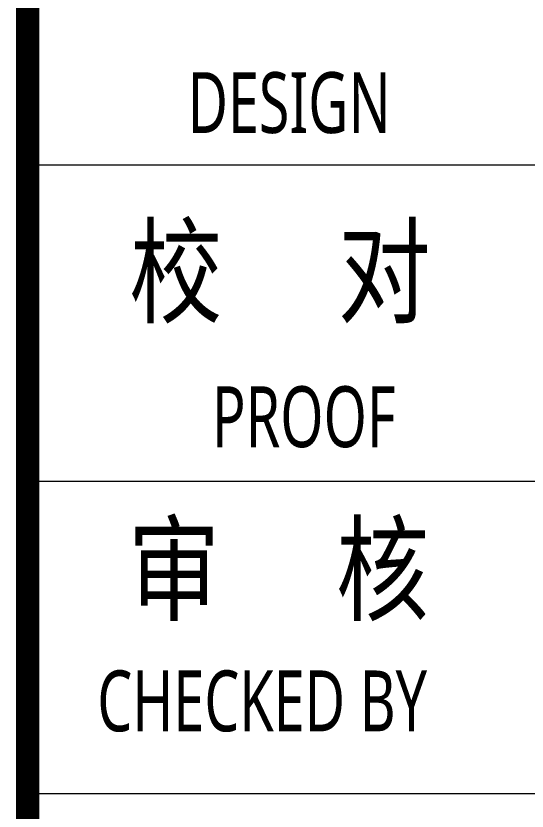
# Model space of a CAD drawing. Header units: inches. Extents: x -3272461 to -2504170, y 403793 to 1071042.
# Drawn here: x -2948588 to -2945440, y 794973 to 799875 of the extents above; entities that cross this region are included whole.
import ezdxf
from ezdxf.enums import TextEntityAlignment as Align

# ---------------------------------------------------------------- set-up
doc = ezdxf.new("R2010")
doc.units = ezdxf.units.IN
doc.header["$LTSCALE"] = 1000
doc.header["$MEASUREMENT"] = 0
doc.layers.get('0').update_dxf_attribs({"lineweight": 18})
doc.layers.add('0-TK', color=4, linetype='Continuous', lineweight=18)
doc.layers.add('PUB_TITLE', color=153, linetype='Continuous', lineweight=18)
doc.styles.add('-黑体', font='', dxfattribs={"width": 0.7})
doc.styles.get('-黑体').set_extended_font_data('微软雅黑')

msp = doc.modelspace()

# ---------------------------------------------------------------- linework, layer by layer
at = {"layer": '0-TK'}
msp.add_lwpolyline([(-2948516.4, 785630.6, 144, 144, 0), (-2948516.4, 845630.6, 144, 144, 0)], format="xyseb", dxfattribs=at)
at = {"layer": 'PUB_TITLE'}
for p, q in [((-2948516.4, 798956.8), (-2942202.2, 798956.8)), ((-2948516.4, 797006.8), (-2942202.2, 797006.8)), ((-2948516.4, 795080.6), (-2942202.2, 795080.6))]:
    msp.add_line(p, q, dxfattribs=at)

# ---------------------------------------------------------------- texts
at = {"style": '-黑体', "width": 0.7}
for s, p in [('DESIGN', (-2947531.6, 799340.2)), ('PROOF', (-2947379.9, 797403.7))]:
    msp.add_text(s, height=375, dxfattribs=at).set_placement(p, align=Align.MIDDLE_LEFT)
at = {"attachment_point": 4, "style": '-黑体'}
for s, insert, char_height, width in [('{\\W0.8;校     对}', (-2947890.3, 798269.5), 525, 2876.32), ('{\\W0.8;审     核}', (-2947900.9, 796434.6), 525, 2848.416), ('CHECKED BY', (-2948087.5, 795649.7), 375, 3164.086)]:
    msp.add_mtext(s, dxfattribs=dict(at, insert=insert, char_height=char_height, width=width))

doc.saveas('drawing.dxf')
